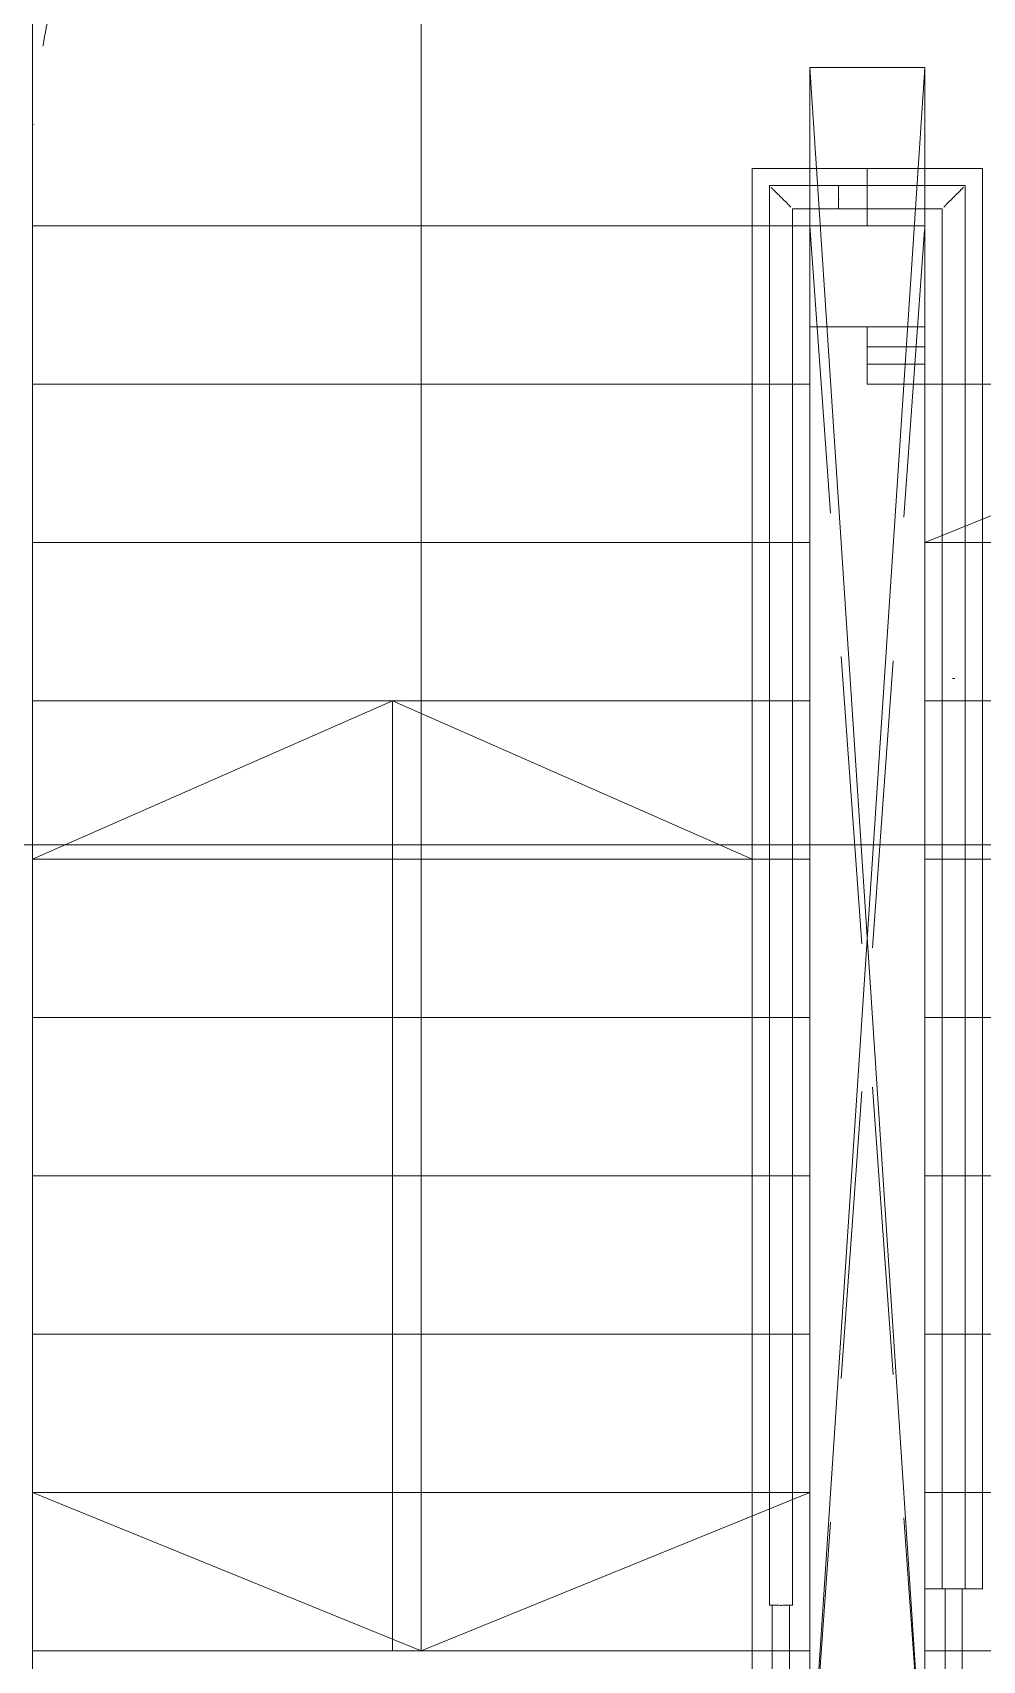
# Model space of a CAD drawing. Header units: millimetres. Extents: x -47219 to 440296, y -79832 to 7189.
# Drawn here: x 11182 to 12832, y -55041 to -52214 of the extents above; entities that cross this region are included whole.
import ezdxf

# ---------------------------------------------------------------- set-up
doc = ezdxf.new("R2010")
doc.units = ezdxf.units.MM
for name, pattern in [('BLK_2 - 3RD STOREY  LOWER ROOF PLAN-archi clean_25 SEPT 2024$0$1599_DB_A_BLK2_HQ_R21-3RD STOREY 230517$0$IDA - Hidden 2-1', [750, 500, -250]), ('BLK_2 - 3RD STOREY  LOWER ROOF PLAN-archi clean_25 SEPT 2024$0$1599_DB_A_BLK2_HQ_R21-3RD STOREY 230517$0$IDA_Stair Clear', [675, 400, -137.5, 0, -137.5]), ('BLK_2 - 3RD STOREY  LOWER ROOF PLAN-archi clean_25 SEPT 2024$0$IDA - Grid Line', [3500, 2000, -500, 500, -500]), ('BLK_2 - 3RD STOREY  LOWER ROOF PLAN-archi clean_25 SEPT 2024$0$IDA - Hidden 2-1', [750, 500, -250]), ('BLK_2 - 3RD STOREY  LOWER ROOF PLAN-archi clean_25 SEPT 2024$0$IDA_Stair Clear', [675, 400, -137.5, 0, -137.5])]:
    doc.linetypes.add(name, pattern=pattern)
for name, color, linetype, lineweight in [('BLK_2 - 3RD STOREY  LOWER ROOF PLAN-archi clean_25 SEPT 2024$0$1599_DB_A_BLK2_HQ_R21-3RD STOREY 230517$0$A-_DETA----_ED-3', 8, 'BLK_2 - 3RD STOREY  LOWER ROOF PLAN-archi clean_25 SEPT 2024$0$1599_DB_A_BLK2_HQ_R21-3RD STOREY 230517$0$IDA_Stair Clear', 9), ('BLK_2 - 3RD STOREY  LOWER ROOF PLAN-archi clean_25 SEPT 2024$0$1599_DB_A_BLK2_HQ_R21-3RD STOREY 230517$0$A-_DETA----_ED-4', 8, 'BLK_2 - 3RD STOREY  LOWER ROOF PLAN-archi clean_25 SEPT 2024$0$1599_DB_A_BLK2_HQ_R21-3RD STOREY 230517$0$IDA - Hidden 2-1', 9), ('BLK_2 - 3RD STOREY  LOWER ROOF PLAN-archi clean_25 SEPT 2024$0$1599_DB_A_BLK2_HQ_R21-3RD STOREY 230517$0$A-_HANR----_E3', 8, 'Continuous', 9), ('BLK_2 - 3RD STOREY  LOWER ROOF PLAN-archi clean_25 SEPT 2024$0$1599_DB_A_BLK2_HQ_R21-3RD STOREY 230517$0$A-_HANR----_E6', 8, 'Continuous', 9), ('BLK_2 - 3RD STOREY  LOWER ROOF PLAN-archi clean_25 SEPT 2024$0$A-_DETA----_ED-2', 8, 'BLK_2 - 3RD STOREY  LOWER ROOF PLAN-archi clean_25 SEPT 2024$0$IDA_Stair Clear', 9), ('BLK_2 - 3RD STOREY  LOWER ROOF PLAN-archi clean_25 SEPT 2024$0$A-_DETA----_ED-3', 8, 'BLK_2 - 3RD STOREY  LOWER ROOF PLAN-archi clean_25 SEPT 2024$0$IDA - Hidden 2-1', 9), ('BLK_2 - 3RD STOREY  LOWER ROOF PLAN-archi clean_25 SEPT 2024$0$A-_HANR----_E3', 8, 'Continuous', 9), ('BLK_2 - 3RD STOREY  LOWER ROOF PLAN-archi clean_25 SEPT 2024$0$A-_HANR----_E6', 8, 'Continuous', 9), ('BLK_2 - 3RD STOREY  LOWER ROOF PLAN-archi clean_25 SEPT 2024$0$A-_WALL----_E', 8, 'Continuous', 9), ('BLK_2 - 3RD STOREY  LOWER ROOF PLAN-archi clean_25 SEPT 2024$0$S-_ANOTGRID_E-1', 8, 'BLK_2 - 3RD STOREY  LOWER ROOF PLAN-archi clean_25 SEPT 2024$0$IDA - Grid Line', 9), ('M-_SPRKPIEX_E-', 1, 'Continuous', 30), ('NW_BEAM AND COLUMN', 134, 'Continuous', 5), ('S-_LINE----_N-', 140, 'Continuous', 18)]:
    doc.layers.add(name, color=color, linetype=linetype, lineweight=lineweight)

# ---------------------------------------------------------------- blocks, each defined once
blk = doc.blocks.new('3rd Structure')
at = {"layer": 'NW_BEAM AND COLUMN', "color": 8}
for p, q in [((-17250, -53390), (-17250, -60475)), ((-16575, -54820), (-16575, -59000)), ((-15700, -59275), (-15900, -56250)), ((-15700, -56250), (-15900, -59275)), ((-15900, -59275), (-15900, -56250)), ((-15900, -56250), (-15700, -56250)), ((-15700, -56250), (-15700, -59275)), ((-17250, -59275), (-17250, -56525)), ((-17250, -56525), (-15900, -56525)), ((-15900, -56800), (-17250, -56800)), ((-14350, -56800), (-15700, -56800)), ((-15025, -56800), (-15700, -57075)), ((-15900, -57075), (-17250, -57075)), ((-15700, -57075), (-14350, -57075)), ((-15900, -57350), (-17250, -57350)), ((-15700, -57350), (-14350, -57350)), ((-15900, -57625), (-17250, -57625)), ((-15700, -57625), (-14350, -57625)), ((-15900, -57900), (-17250, -57900)), ((-15700, -57900), (-14350, -57900)), ((-15900, -58175), (-17250, -58175)), ((-15700, -58175), (-14350, -58175)), ((-15900, -58450), (-17250, -58450)), ((-15700, -58450), (-14350, -58450)), ((-15900, -58725), (-17250, -58725)), ((-17250, -58725), (-16575, -59000)), ((-16575, -59000), (-15900, -58725)), ((-15700, -58725), (-14350, -58725)), ((-15900, -59000), (-17250, -59000)), ((-15700, -59000), (-14350, -59000))]:
    blk.add_line(p, q, dxfattribs=at)
blk = doc.blocks.new('BLK_2 - 3RD STOREY  LOWER ROOF PLAN-archi clean_25 SEPT 2024$0$1599_DB_A_BLK2_HQ_R21-3RD STOREY 230517$0$IDA - 2D Void - Line Type_IDA - Hidden 2-1-3116876-LINKVIEW_BLK2_3RD STOREY')
at = {"layer": 'BLK_2 - 3RD STOREY  LOWER ROOF PLAN-archi clean_25 SEPT 2024$0$1599_DB_A_BLK2_HQ_R21-3RD STOREY 230517$0$A-_DETA----_ED-4'}
for p, q in [((2750, 200), (0, 0)), ((0, 200), (2750, 0))]:
    blk.add_line(p, q, dxfattribs=at)
blk = doc.blocks.new('BLK_2 - 3RD STOREY  LOWER ROOF PLAN-archi clean_25 SEPT 2024$0$1599_DB_A_BLK2_HQ_R21-3RD STOREY 230517$0$IDA - Stair Turning Space - 1250-2824373-LINKVIEW_BLK2_3RD STOREY')
at = {"layer": 'BLK_2 - 3RD STOREY  LOWER ROOF PLAN-archi clean_25 SEPT 2024$0$1599_DB_A_BLK2_HQ_R21-3RD STOREY 230517$0$A-_DETA----_ED-3'}
blk.add_line((0, 1250), (400, 1250), dxfattribs=at)
for centre, start, end in [((0, 0), 90, 180), ((400, 0), 0, 90)]:
    blk.add_arc(centre, 1250, start, end, dxfattribs=at)
blk = doc.blocks.new('BLK_2 - 3RD STOREY  LOWER ROOF PLAN-archi clean_25 SEPT 2024$0$1599_DB_A_BLK2_HQ_R21-3RD STOREY 230517$0$Top Rail Type - Top Rail_Internal_-V6-LINKVIEW_BLK2_3RD STOREY')
at = {"layer": 'BLK_2 - 3RD STOREY  LOWER ROOF PLAN-archi clean_25 SEPT 2024$0$1599_DB_A_BLK2_HQ_R21-3RD STOREY 230517$0$A-_HANR----_E6'}
for p, q in [((12570.7, -52479.7), (12570.7, -52519.7)), ((12570.7, -52479.7), (12790.7, -52479.7)), ((12790.7, -52479.7), (12790.7, -52549.7)), ((12570.7, -52519.7), (12750.7, -52519.7)), ((12750.7, -52519.7), (12750.7, -52549.7)), ((12750.7, -52549.7), (12750.7, -54917.1)), ((12790.7, -52549.7), (12790.7, -54917.1)), ((12750.7, -54917.1), (12790.7, -54917.1))]:
    blk.add_line(p, q, dxfattribs=at)
blk = doc.blocks.new('BLK_2 - 3RD STOREY  LOWER ROOF PLAN-archi clean_25 SEPT 2024$0$1599_DB_A_BLK2_HQ_R21-3RD STOREY 230517$0$Top Rail Type - Top Rail_Internal_-3054694-LINKVIEW_BLK2_3RD STOREY')
at = {"layer": 'BLK_2 - 3RD STOREY  LOWER ROOF PLAN-archi clean_25 SEPT 2024$0$1599_DB_A_BLK2_HQ_R21-3RD STOREY 230517$0$A-_HANR----_E6'}
for p, q in [((12620.7, -52479.7), (12590.7, -52479.7)), ((12790.7, -52479.7), (12620.7, -52479.7)), ((12790.7, -52550.1), (12790.7, -52479.7)), ((12590.7, -52519.7), (12620.7, -52519.7)), ((12620.7, -52519.7), (12750.7, -52519.7)), ((12750.7, -52519.7), (12750.7, -52550.1)), ((12750.7, -52555.5), (12750.7, -53372.6)), ((12790.7, -53372.6), (12790.7, -52555.5)), ((12772.8, -53335.6), (12768.6, -53335.6))]:
    blk.add_line(p, q, dxfattribs=at)
blk.add_open_spline([(12570.9, -52502.1), (12570.8, -52501.3), (12570.7, -52500.5), (12570.7, -52499.7)], degree=3, dxfattribs=at)
blk.add_open_spline([(12768.3, -52502.1), (12768.7, -52501.7), (12769.5, -52500.9), (12770.3, -52500.1), (12770.7, -52499.7)], degree=3, knots=[0.46181667, 0.46181667, 0.46181667, 0.46181667, 0.47916667, 0.5, 0.5, 0.5, 0.5], dxfattribs=at)
blk = doc.blocks.new('BLK_2 - 3RD STOREY  LOWER ROOF PLAN-archi clean_25 SEPT 2024$0$1599_DB_A_BLK2_HQ_R21-3RD STOREY 230517$0$Railing - Railing-3054693-LINKVIEW_BLK2_3RD STOREY')
at = {"layer": 'BLK_2 - 3RD STOREY  LOWER ROOF PLAN-archi clean_25 SEPT 2024$0$1599_DB_A_BLK2_HQ_R21-3RD STOREY 230517$0$A-_HANR----_E3'}
for p, q in [((12620.7, -52449.7), (12820.7, -52449.7)), ((12620.7, -52479.7), (12620.7, -52449.7)), ((12820.7, -52449.7), (12820.7, -52549.7)), ((12620.7, -52549.7), (12620.7, -52519.7)), ((12620.7, -52549.7), (12720.7, -52549.7)), ((12720.7, -52549.7), (12720.7, -54917.1)), ((12820.7, -52549.7), (12820.7, -54917.1)), ((12720.7, -54917.1), (12750.7, -54917.1)), ((12790.7, -54917.1), (12820.7, -54917.1))]:
    blk.add_line(p, q, dxfattribs=at)
blk = doc.blocks.new('BLK_2 - 3RD STOREY  LOWER ROOF PLAN-archi clean_25 SEPT 2024$0$1599_DB_A_BLK2_HQ_R21-3RD STOREY 230517$0$Top Rail Type - Top Rail_Internal_-V5-LINKVIEW_BLK2_3RD STOREY')
at = {"layer": 'BLK_2 - 3RD STOREY  LOWER ROOF PLAN-archi clean_25 SEPT 2024$0$1599_DB_A_BLK2_HQ_R21-3RD STOREY 230517$0$A-_HANR----_E6'}
for p, q in [((12450.7, -52479.7), (12620.7, -52479.7)), ((12450.7, -53374.7), (12450.7, -52479.7)), ((12620.7, -52479.7), (12620.7, -52499.7)), ((12620.7, -52502), (12620.7, -52519.7)), ((12490.7, -52519.7), (12620.7, -52519.7)), ((12490.7, -53374.7), (12490.7, -52519.7)), ((12450.7, -54946.1), (12450.7, -53374.7)), ((12490.7, -54946.1), (12490.7, -53374.7)), ((12467.5, -54945.6), (12450.7, -54945.6)), ((12490.7, -54945.6), (12473.9, -54945.6))]:
    blk.add_line(p, q, dxfattribs=at)
blk = doc.blocks.new('BLK_2 - 3RD STOREY  LOWER ROOF PLAN-archi clean_25 SEPT 2024$0$1599_DB_A_BLK2_HQ_R21-3RD STOREY 230517$0$Top Rail Type - Top Rail_Internal_-3054692-LINKVIEW_BLK2_3RD STOREY')
at = {"layer": 'BLK_2 - 3RD STOREY  LOWER ROOF PLAN-archi clean_25 SEPT 2024$0$1599_DB_A_BLK2_HQ_R21-3RD STOREY 230517$0$A-_HANR----_E6'}
for p, q in [((12620.7, -52479.7), (12450.7, -52479.7)), ((12450.7, -52479.7), (12450.7, -53368.8)), ((12620.7, -52499.7), (12620.7, -52502.1)), ((12490.7, -52519.7), (12620.7, -52519.7)), ((12490.7, -53368.8), (12490.7, -52519.7)), ((12450.7, -53368.8), (12450.7, -54908.8)), ((12490.7, -54908.8), (12490.7, -53368.8)), ((12472.8, -54945.9), (12468.6, -54945.9))]:
    blk.add_line(p, q, dxfattribs=at)
blk.add_open_spline([(12470.7, -53374.7), (12469, -53374.7), (12467.2, -53374.6), (12465.5, -53374.5)], degree=3, dxfattribs=at)
blk = doc.blocks.new('BLK_2 - 3RD STOREY  LOWER ROOF PLAN-archi clean_25 SEPT 2024$0$1599_DB_A_BLK2_HQ_R21-3RD STOREY 230517$0$Railing - Railing-3054691-LINKVIEW_BLK2_3RD STOREY')
at = {"layer": 'BLK_2 - 3RD STOREY  LOWER ROOF PLAN-archi clean_25 SEPT 2024$0$1599_DB_A_BLK2_HQ_R21-3RD STOREY 230517$0$A-_HANR----_E3'}
for p, q in [((12420.7, -52449.7), (12620.7, -52449.7)), ((12420.7, -53374.7), (12420.7, -52449.7)), ((12620.7, -52449.7), (12620.7, -52479.7)), ((12620.7, -52519.7), (12620.7, -52549.7)), ((12520.7, -52549.7), (12620.7, -52549.7)), ((12520.7, -53374.7), (12520.7, -52549.7)), ((12620.7, -52724.7), (12720.7, -52724.7)), ((12620.7, -52759.7), (12620.7, -52724.7)), ((12620.7, -52759.7), (12720.7, -52759.7)), ((12620.7, -52789.7), (12620.7, -52759.7)), ((12620.7, -52824.7), (12620.7, -52789.7)), ((12620.7, -52789.7), (12720.7, -52789.7)), ((12620.7, -52824.7), (12720.7, -52824.7)), ((12420.7, -55299.7), (12420.7, -53374.7)), ((12520.7, -55299.7), (12520.7, -53374.7)), ((12720.7, -54917.1), (12720.7, -55024.7)), ((12755.7, -54917.1), (12755.7, -55024.7)), ((12785.7, -54917.1), (12785.7, -55024.7)), ((12455.7, -55299.7), (12455.7, -54945.6)), ((12485.7, -55299.7), (12485.7, -54945.6)), ((12720.7, -55024.7), (12720.7, -55299.7)), ((12755.7, -55024.7), (12755.7, -55334.7)), ((12785.7, -55024.7), (12785.7, -55364.7))]:
    blk.add_line(p, q, dxfattribs=at)
blk = doc.blocks.new('BLK_2 - 3RD STOREY  LOWER ROOF PLAN-archi clean_25 SEPT 2024$0$Railing - Railing-3054691-BLK 2 3RD STOREY PLAN')
at = {"layer": 'BLK_2 - 3RD STOREY  LOWER ROOF PLAN-archi clean_25 SEPT 2024$0$A-_HANR----_E3'}
for p, q in [((12420.7, -52449.7), (12620.7, -52449.7)), ((12420.7, -53374.7), (12420.7, -52449.7)), ((12620.7, -52449.7), (12620.7, -52479.7)), ((12620.7, -52519.7), (12620.7, -52549.7)), ((12520.7, -52549.7), (12620.7, -52549.7)), ((12520.7, -53374.7), (12520.7, -52549.7)), ((12620.7, -52724.7), (12720.7, -52724.7)), ((12620.7, -52824.7), (12620.7, -52724.7)), ((12620.7, -52759.7), (12720.7, -52759.7)), ((12620.7, -52789.7), (12620.7, -52759.7)), ((12620.7, -52759.7), (12720.7, -52759.7)), ((12620.7, -52789.7), (12620.7, -52759.7)), ((12620.7, -52789.7), (12720.7, -52789.7)), ((12620.7, -52789.7), (12720.7, -52789.7)), ((12620.7, -52824.7), (12720.7, -52824.7)), ((12720.7, -52824.7), (12720.7, -55024.7)), ((12420.7, -55299.7), (12420.7, -53374.7)), ((12520.7, -55299.7), (12520.7, -53374.7)), ((12755.7, -54917.1), (12755.7, -55024.7)), ((12755.7, -54917.1), (12755.7, -55024.7)), ((12785.7, -54917.1), (12785.7, -55024.7)), ((12785.7, -54917.1), (12785.7, -55024.7)), ((12455.7, -55299.7), (12455.7, -54945.6)), ((12455.7, -55299.7), (12455.7, -54945.6)), ((12485.7, -55299.7), (12485.7, -54945.6)), ((12485.7, -55299.7), (12485.7, -54945.6)), ((12720.7, -55024.7), (12720.7, -55299.7)), ((12755.7, -55024.7), (12755.7, -55334.7)), ((12755.7, -55024.7), (12755.7, -55334.7)), ((12785.7, -55024.7), (12785.7, -55364.7)), ((12785.7, -55024.7), (12785.7, -55364.7))]:
    blk.add_line(p, q, dxfattribs=at)
blk = doc.blocks.new('BLK_2 - 3RD STOREY  LOWER ROOF PLAN-archi clean_25 SEPT 2024$0$Top Rail Type - Top Rail_Internal_-3054692-BLK 2 3RD STOREY PLAN')
at = {"layer": 'BLK_2 - 3RD STOREY  LOWER ROOF PLAN-archi clean_25 SEPT 2024$0$A-_HANR----_E6'}
for p, q in [((12620.7, -52479.7), (12450.7, -52479.7)), ((12450.7, -52479.7), (12450.7, -53368.8)), ((12620.7, -52499.7), (12620.7, -52504.8)), ((12490.7, -52519.7), (12620.7, -52519.7)), ((12490.7, -53368.8), (12490.7, -52519.7)), ((12450.7, -53368.8), (12450.7, -54908.8)), ((12490.7, -54908.8), (12490.7, -53368.8)), ((12472.8, -54945.9), (12468.6, -54945.9))]:
    blk.add_line(p, q, dxfattribs=at)
for points in [[(12453.4, -52482.3), (12453.8, -52482.8), (12454.6, -52483.5), (12455.7, -52484.6), (12456.9, -52485.8), (12458.2, -52487.1), (12459.6, -52488.5), (12460.7, -52489.7), (12461.9, -52490.8), (12463.1, -52492), (12464.3, -52493.2), (12465.5, -52494.5), (12466.8, -52495.7), (12468.1, -52497), (12469.4, -52498.4), (12470.7, -52499.7), (12472, -52501), (12473.3, -52502.3), (12474.6, -52503.6), (12475.9, -52504.8), (12477.1, -52506.1), (12478.4, -52507.3), (12479.6, -52508.5), (12480.7, -52509.7), (12481.8, -52510.8), (12483.2, -52512.2), (12484.6, -52513.5), (12485.8, -52514.7), (12486.9, -52515.8), (12487.6, -52516.5), (12488, -52517)], [(12488, -52517), (12487.6, -52516.5), (12486.9, -52515.8), (12485.8, -52514.7), (12484.6, -52513.5), (12483.2, -52512.2), (12481.8, -52510.8), (12480.7, -52509.7), (12479.6, -52508.5), (12478.4, -52507.3), (12477.1, -52506.1), (12475.9, -52504.8), (12474.6, -52503.6), (12473.3, -52502.3), (12472, -52501), (12470.7, -52499.7), (12469.4, -52498.4), (12468.1, -52497), (12466.8, -52495.7), (12465.5, -52494.5), (12464.3, -52493.2), (12463.1, -52492), (12461.9, -52490.8), (12460.7, -52489.7), (12459.6, -52488.5), (12458.2, -52487.1), (12456.9, -52485.8), (12455.7, -52484.6), (12454.6, -52483.5), (12453.8, -52482.8), (12453.4, -52482.3)]]:
    blk.add_open_spline(points, degree=3, knots=[-0.8333333, -0.8333333, -0.8333333, -0.8333333, -0.7916667, -0.7708333, -0.75, -0.7083333, -0.6875, -0.6666667, -0.6458333, -0.625, -0.6041667, -0.5833333, -0.5625, -0.5416667, -0.5208333, -0.5, -0.4791667, -0.4583333, -0.4375, -0.4166667, -0.3958333, -0.375, -0.3541667, -0.3333333, -0.3125, -0.2916667, -0.25, -0.2291667, -0.2083333, -0.1666667, -0.1666667, -0.1666667, -0.1666667], dxfattribs=at)
blk.add_open_spline([(12470.7, -53374.7), (12469, -53374.7), (12467.2, -53374.6), (12465.5, -53374.5)], degree=3, dxfattribs=at)
blk = doc.blocks.new('BLK_2 - 3RD STOREY  LOWER ROOF PLAN-archi clean_25 SEPT 2024$0$Top Rail Type - Top Rail_Internal_-V17-BLK 2 3RD STOREY PLAN')
at = {"layer": 'BLK_2 - 3RD STOREY  LOWER ROOF PLAN-archi clean_25 SEPT 2024$0$A-_HANR----_E6'}
for p, q in [((12450.7, -52479.7), (12620.7, -52479.7)), ((12450.7, -53374.7), (12450.7, -52479.7)), ((12620.7, -52479.7), (12620.7, -52519.7)), ((12490.7, -52519.7), (12620.7, -52519.7)), ((12490.7, -53374.7), (12490.7, -52519.7)), ((12450.7, -54946.1), (12450.7, -53374.7)), ((12490.7, -54946.1), (12490.7, -53374.7)), ((12467.5, -54945.6), (12450.7, -54945.6)), ((12490.7, -54945.6), (12473.9, -54945.6))]:
    blk.add_line(p, q, dxfattribs=at)
blk = doc.blocks.new('BLK_2 - 3RD STOREY  LOWER ROOF PLAN-archi clean_25 SEPT 2024$0$Railing - Railing-3054693-BLK 2 3RD STOREY PLAN')
at = {"layer": 'BLK_2 - 3RD STOREY  LOWER ROOF PLAN-archi clean_25 SEPT 2024$0$A-_HANR----_E3'}
for p, q in [((12620.7, -52449.7), (12820.7, -52449.7)), ((12620.7, -52479.7), (12620.7, -52449.7)), ((12820.7, -52449.7), (12820.7, -52549.7)), ((12620.7, -52549.7), (12620.7, -52519.7)), ((12620.7, -52549.7), (12720.7, -52549.7)), ((12720.7, -52549.7), (12720.7, -54917.1)), ((12820.7, -52549.7), (12820.7, -54917.1)), ((12720.7, -54917.1), (12820.7, -54917.1)), ((12755.7, -54917.1), (12785.7, -54917.1)), ((12755.7, -54917.1), (12785.7, -54917.1)), ((12755.7, -54917.1), (12785.7, -54917.1)), ((12755.7, -54917.1), (12785.7, -54917.1)), ((12755.7, -54917.1), (12785.7, -54917.1))]:
    blk.add_line(p, q, dxfattribs=at)
blk = doc.blocks.new('BLK_2 - 3RD STOREY  LOWER ROOF PLAN-archi clean_25 SEPT 2024$0$Top Rail Type - Top Rail_Internal_-3054694-BLK 2 3RD STOREY PLAN')
at = {"layer": 'BLK_2 - 3RD STOREY  LOWER ROOF PLAN-archi clean_25 SEPT 2024$0$A-_HANR----_E6'}
for p, q in [((12620.7, -52479.7), (12590.7, -52479.7)), ((12630.7, -52479.7), (12590.7, -52479.7)), ((12790.7, -52479.7), (12620.7, -52479.7)), ((12790.7, -52555.5), (12790.7, -52479.7)), ((12590.7, -52519.7), (12620.7, -52519.7)), ((12590.7, -52519.7), (12630.7, -52519.7)), ((12620.7, -52519.7), (12750.7, -52519.7)), ((12750.7, -52519.7), (12750.7, -52555.5)), ((12750.7, -52555.5), (12750.7, -53372.6)), ((12790.7, -53372.6), (12790.7, -52555.5)), ((12772.8, -53335.6), (12768.6, -53335.6))]:
    blk.add_line(p, q, dxfattribs=at)
blk.add_open_spline([(12571.4, -52504.8), (12570.9, -52503.1), (12570.7, -52501.4), (12570.7, -52499.7)], degree=3, dxfattribs=at)
for points in [[(12753.4, -52517), (12753.8, -52516.5), (12754.6, -52515.8), (12755.7, -52514.7), (12756.9, -52513.5), (12758.5, -52511.9), (12760.3, -52510.1), (12761.8, -52508.5), (12763.1, -52507.3), (12764.3, -52506.1), (12765.5, -52504.8), (12766.8, -52503.6), (12768.1, -52502.3), (12769.4, -52501), (12770.7, -52499.7), (12772, -52498.3), (12773.3, -52497), (12774.6, -52495.8), (12775.9, -52494.5), (12777.1, -52493.2), (12778.4, -52492), (12779.6, -52490.8), (12780.7, -52489.7), (12781.8, -52488.5), (12783.2, -52487.1), (12784.6, -52485.8), (12785.7, -52484.6), (12786.9, -52483.5), (12787.6, -52482.8), (12788, -52482.3)], [(12788, -52482.3), (12787.6, -52482.8), (12786.9, -52483.5), (12785.7, -52484.6), (12784.6, -52485.8), (12782.9, -52487.4), (12781.1, -52489.3), (12779.6, -52490.8), (12778.4, -52492), (12777.1, -52493.2), (12775.9, -52494.5), (12774.6, -52495.8), (12773.3, -52497), (12772, -52498.3), (12770.7, -52499.7), (12769.4, -52501), (12768.1, -52502.3), (12766.8, -52503.6), (12765.5, -52504.8), (12764.3, -52506.1), (12763.1, -52507.3), (12761.8, -52508.5), (12760.7, -52509.7), (12759.6, -52510.8), (12758.2, -52512.2), (12756.9, -52513.5), (12755.7, -52514.7), (12754.6, -52515.8), (12753.8, -52516.5), (12753.4, -52517)]]:
    blk.add_open_spline(points, degree=3, knots=[0.1666667, 0.1666667, 0.1666667, 0.1666667, 0.2083333, 0.2291667, 0.25, 0.2916667, 0.3333333, 0.3541667, 0.375, 0.3958333, 0.4166667, 0.4375, 0.4583333, 0.4791667, 0.5, 0.5208333, 0.5416667, 0.5625, 0.5833333, 0.6041667, 0.625, 0.6458333, 0.6666667, 0.6875, 0.7083333, 0.75, 0.7708333, 0.7916667, 0.8333333, 0.8333333, 0.8333333, 0.8333333], dxfattribs=at)
blk = doc.blocks.new('BLK_2 - 3RD STOREY  LOWER ROOF PLAN-archi clean_25 SEPT 2024$0$Top Rail Type - Top Rail_Internal_-V18-BLK 2 3RD STOREY PLAN')
at = {"layer": 'BLK_2 - 3RD STOREY  LOWER ROOF PLAN-archi clean_25 SEPT 2024$0$A-_HANR----_E6'}
for p, q in [((12630.7, -52479.7), (12570.7, -52479.7)), ((12570.7, -52479.7), (12570.7, -52519.7)), ((12570.7, -52479.7), (12790.7, -52479.7)), ((12790.7, -52479.7), (12790.7, -52549.7)), ((12630.7, -52519.7), (12570.7, -52519.7)), ((12570.7, -52519.7), (12750.7, -52519.7)), ((12750.7, -52519.7), (12750.7, -52549.7)), ((12750.7, -52549.7), (12750.7, -54917.1)), ((12790.7, -52549.7), (12790.7, -54917.1)), ((12750.7, -54917.1), (12790.7, -54917.1))]:
    blk.add_line(p, q, dxfattribs=at)
blk = doc.blocks.new('BLK_2 - 3RD STOREY  LOWER ROOF PLAN-archi clean_25 SEPT 2024$0$IDA - Stair Turning Space - 1250-2824373-BLK 2 3RD STOREY PLAN')
at = {"layer": 'BLK_2 - 3RD STOREY  LOWER ROOF PLAN-archi clean_25 SEPT 2024$0$A-_DETA----_ED-2'}
blk.add_line((0, 1250), (400, 1250), dxfattribs=at)
for centre, start, end in [((0, 0), 90, 180), ((400, 0), 0, 90)]:
    blk.add_arc(centre, 1250, start, end, dxfattribs=at)
blk = doc.blocks.new('BLK_2 - 3RD STOREY  LOWER ROOF PLAN-archi clean_25 SEPT 2024$0$IDA - 2D Void - Line Type_IDA - Hidden 2-1-3116876-BLK 2 3RD STOREY PLAN')
at = {"layer": 'BLK_2 - 3RD STOREY  LOWER ROOF PLAN-archi clean_25 SEPT 2024$0$A-_DETA----_ED-3'}
for p, q in [((2750, 200), (0, 0)), ((0, 200), (2750, 0))]:
    blk.add_line(p, q, dxfattribs=at)
blk = doc.blocks.new('BLK_2 - 3RD STOREY  LOWER ROOF PLAN-archi clean_25 SEPT 2024')
at = {"layer": 'BLK_2 - 3RD STOREY  LOWER ROOF PLAN-archi clean_25 SEPT 2024$0$A-_WALL----_E'}
for p, q in [((-120136.4, -99227.4), (-120136.4, -92142.4)), ((-120136.4, -99427.4), (-120136.4, -92142.4)), ((-120136.4, -92142.4), (-120136.4, -96102.4)), ((-120136.4, -92142.4), (-120136.4, -95827.4)), ((-118886.4, -95177.4), (-118486.4, -95177.4)), ((-118886.4, -96102.4), (-118886.4, -95177.4)), ((-118486.4, -95177.4), (-118486.4, -95577.4)), ((-118886.4, -95827.4), (-118886.4, -95452.4)), ((-118786.4, -95452.4), (-118686.4, -95452.4)), ((-118786.4, -95452.4), (-118586.4, -95452.4)), ((-120136.4, -96102.4), (-120136.4, -95827.4)), ((-118886.4, -96102.4), (-118886.4, -95827.4)), ((-119511.4, -96102.4), (-120136.4, -96377.4)), ((-120136.4, -96102.4), (-118886.4, -96102.4)), ((-120136.4, -96102.4), (-118886.4, -96102.4)), ((-120136.4, -96377.4), (-120136.4, -96102.4)), ((-120136.4, -96377.4), (-120136.4, -96102.4)), ((-120136.4, -96102.4), (-118886.4, -96102.4)), ((-119511.4, -96102.4), (-120136.4, -96377.4)), ((-119511.4, -96102.4), (-118886.4, -96377.4)), ((-119511.4, -96377.4), (-119511.4, -96102.4)), ((-119511.4, -96377.4), (-119511.4, -96102.4)), ((-119511.4, -96102.4), (-118886.4, -96377.4)), ((-118886.4, -96377.4), (-118886.4, -96102.4)), ((-118886.4, -96377.4), (-118886.4, -96102.4)), ((-120136.4, -96377.4), (-118886.4, -96377.4)), ((-120136.4, -96652.4), (-120136.4, -96377.4)), ((-120136.4, -96652.4), (-120136.4, -96377.4)), ((-120136.4, -96377.4), (-118886.4, -96377.4)), ((-120136.4, -96377.4), (-118886.4, -96377.4)), ((-119511.4, -96652.4), (-119511.4, -96377.4)), ((-119511.4, -96652.4), (-119511.4, -96377.4)), ((-118886.4, -96652.4), (-118886.4, -96377.4)), ((-118886.4, -96652.4), (-118886.4, -96377.4)), ((-120136.4, -96652.4), (-118886.4, -96652.4)), ((-120136.4, -96927.4), (-120136.4, -96652.4)), ((-120136.4, -96927.4), (-120136.4, -96652.4)), ((-120136.4, -96652.4), (-118886.4, -96652.4)), ((-120136.4, -96652.4), (-118886.4, -96652.4)), ((-119511.4, -96927.4), (-119511.4, -96652.4)), ((-119511.4, -96927.4), (-119511.4, -96652.4)), ((-118886.4, -96927.4), (-118886.4, -96652.4)), ((-118886.4, -96927.4), (-118886.4, -96652.4)), ((-120136.4, -96927.4), (-118886.4, -96927.4)), ((-120136.4, -97202.4), (-120136.4, -96927.4)), ((-120136.4, -97202.4), (-120136.4, -96927.4)), ((-120136.4, -96927.4), (-118886.4, -96927.4)), ((-120136.4, -96927.4), (-118886.4, -96927.4)), ((-119511.4, -97202.4), (-119511.4, -96927.4)), ((-119511.4, -97202.4), (-119511.4, -96927.4)), ((-118886.4, -97202.4), (-118886.4, -96927.4)), ((-118886.4, -97202.4), (-118886.4, -96927.4)), ((-120136.4, -97202.4), (-118886.4, -97202.4)), ((-120136.4, -97477.4), (-120136.4, -97202.4)), ((-120136.4, -97477.4), (-120136.4, -97202.4)), ((-120136.4, -97202.4), (-118886.4, -97202.4)), ((-120136.4, -97202.4), (-118886.4, -97202.4)), ((-119511.4, -97477.4), (-119511.4, -97202.4)), ((-119511.4, -97477.4), (-119511.4, -97202.4)), ((-118886.4, -97477.4), (-118886.4, -97202.4)), ((-118886.4, -97477.4), (-118886.4, -97202.4)), ((-120136.4, -97477.4), (-118886.4, -97477.4)), ((-120136.4, -97752.4), (-120136.4, -97477.4)), ((-120136.4, -97752.4), (-120136.4, -97477.4)), ((-120136.4, -97477.4), (-118886.4, -97477.4)), ((-120136.4, -97477.4), (-118886.4, -97477.4)), ((-119511.4, -97752.4), (-119511.4, -97477.4)), ((-119511.4, -97752.4), (-119511.4, -97477.4)), ((-118886.4, -97752.4), (-118886.4, -97477.4)), ((-118886.4, -97752.4), (-118886.4, -97477.4)), ((-120136.4, -97752.4), (-118886.4, -97752.4)), ((-120136.4, -97752.4), (-120136.4, -99427.4)), ((-120136.4, -97752.4), (-120136.4, -99427.4)), ((-120136.4, -97752.4), (-118886.4, -97752.4)), ((-120136.4, -97752.4), (-118886.4, -97752.4)), ((-118886.4, -98127.4), (-118886.4, -97752.4)), ((-118886.4, -98127.4), (-118886.4, -97752.4))]:
    blk.add_line(p, q, dxfattribs=at)
at = {"layer": 'BLK_2 - 3RD STOREY  LOWER ROOF PLAN-archi clean_25 SEPT 2024$0$S-_ANOTGRID_E-1'}
blk.add_line((-141458.5, -96352.4), (-96554.5, -96352.4), dxfattribs=at)
at = {"layer": 'BLK_2 - 3RD STOREY  LOWER ROOF PLAN-archi clean_25 SEPT 2024$0$A-_WALL----_E'}
for name, p in [('BLK_2 - 3RD STOREY  LOWER ROOF PLAN-archi clean_25 SEPT 2024$0$1599_DB_A_BLK2_HQ_R21-3RD STOREY 230517$0$IDA - Stair Turning Space - 1250-2824373-LINKVIEW_BLK2_3RD STOREY', (-118886.4, -95177.4)), ('BLK_2 - 3RD STOREY  LOWER ROOF PLAN-archi clean_25 SEPT 2024$0$IDA - Stair Turning Space - 1250-2824373-BLK 2 3RD STOREY PLAN', (-118886.4, -95177.4)), ('BLK_2 - 3RD STOREY  LOWER ROOF PLAN-archi clean_25 SEPT 2024$0$1599_DB_A_BLK2_HQ_R21-3RD STOREY 230517$0$Railing - Railing-3054691-LINKVIEW_BLK2_3RD STOREY', (-131307.1, -42727.7)), ('BLK_2 - 3RD STOREY  LOWER ROOF PLAN-archi clean_25 SEPT 2024$0$Railing - Railing-3054691-BLK 2 3RD STOREY PLAN', (-131307.1, -42727.7)), ('BLK_2 - 3RD STOREY  LOWER ROOF PLAN-archi clean_25 SEPT 2024$0$1599_DB_A_BLK2_HQ_R21-3RD STOREY 230517$0$Railing - Railing-3054693-LINKVIEW_BLK2_3RD STOREY', (-131307.1, -42727.7)), ('BLK_2 - 3RD STOREY  LOWER ROOF PLAN-archi clean_25 SEPT 2024$0$Railing - Railing-3054693-BLK 2 3RD STOREY PLAN', (-131307.1, -42727.7)), ('BLK_2 - 3RD STOREY  LOWER ROOF PLAN-archi clean_25 SEPT 2024$0$1599_DB_A_BLK2_HQ_R21-3RD STOREY 230517$0$Top Rail Type - Top Rail_Internal_-V5-LINKVIEW_BLK2_3RD STOREY', (-131307.1, -42727.7)), ('BLK_2 - 3RD STOREY  LOWER ROOF PLAN-archi clean_25 SEPT 2024$0$1599_DB_A_BLK2_HQ_R21-3RD STOREY 230517$0$Top Rail Type - Top Rail_Internal_-3054692-LINKVIEW_BLK2_3RD STOREY', (-131307.1, -42727.7)), ('BLK_2 - 3RD STOREY  LOWER ROOF PLAN-archi clean_25 SEPT 2024$0$Top Rail Type - Top Rail_Internal_-3054692-BLK 2 3RD STOREY PLAN', (-131307.1, -42727.7)), ('BLK_2 - 3RD STOREY  LOWER ROOF PLAN-archi clean_25 SEPT 2024$0$Top Rail Type - Top Rail_Internal_-V17-BLK 2 3RD STOREY PLAN', (-131307.1, -42727.7)), ('BLK_2 - 3RD STOREY  LOWER ROOF PLAN-archi clean_25 SEPT 2024$0$1599_DB_A_BLK2_HQ_R21-3RD STOREY 230517$0$Top Rail Type - Top Rail_Internal_-V6-LINKVIEW_BLK2_3RD STOREY', (-131307.1, -42727.7)), ('BLK_2 - 3RD STOREY  LOWER ROOF PLAN-archi clean_25 SEPT 2024$0$1599_DB_A_BLK2_HQ_R21-3RD STOREY 230517$0$Top Rail Type - Top Rail_Internal_-3054694-LINKVIEW_BLK2_3RD STOREY', (-131307.1, -42727.7)), ('BLK_2 - 3RD STOREY  LOWER ROOF PLAN-archi clean_25 SEPT 2024$0$Top Rail Type - Top Rail_Internal_-3054694-BLK 2 3RD STOREY PLAN', (-131307.1, -42727.7)), ('BLK_2 - 3RD STOREY  LOWER ROOF PLAN-archi clean_25 SEPT 2024$0$Top Rail Type - Top Rail_Internal_-V18-BLK 2 3RD STOREY PLAN', (-131307.1, -42727.7))]:
    blk.add_blockref(name, p, dxfattribs=at)
at = {"layer": 'BLK_2 - 3RD STOREY  LOWER ROOF PLAN-archi clean_25 SEPT 2024$0$A-_WALL----_E', "rotation": 90}
for name in ['BLK_2 - 3RD STOREY  LOWER ROOF PLAN-archi clean_25 SEPT 2024$0$1599_DB_A_BLK2_HQ_R21-3RD STOREY 230517$0$IDA - 2D Void - Line Type_IDA - Hidden 2-1-3116876-LINKVIEW_BLK2_3RD STOREY', 'BLK_2 - 3RD STOREY  LOWER ROOF PLAN-archi clean_25 SEPT 2024$0$IDA - 2D Void - Line Type_IDA - Hidden 2-1-3116876-BLK 2 3RD STOREY PLAN']:
    blk.add_blockref(name, (-118586.4, -98027.4), dxfattribs=at)

msp = doc.modelspace()

# ---------------------------------------------------------------- block references
at = {"layer": 'M-_SPRKPIEX_E-'}
msp.add_blockref('BLK_2 - 3RD STOREY  LOWER ROOF PLAN-archi clean_25 SEPT 2024', (131318.5, 42727.7), dxfattribs=at)
at = {"layer": 'S-_LINE----_N-'}
msp.add_blockref('3rd Structure', (28432.1, 3975.3), dxfattribs=at)

doc.saveas('drawing.dxf')
